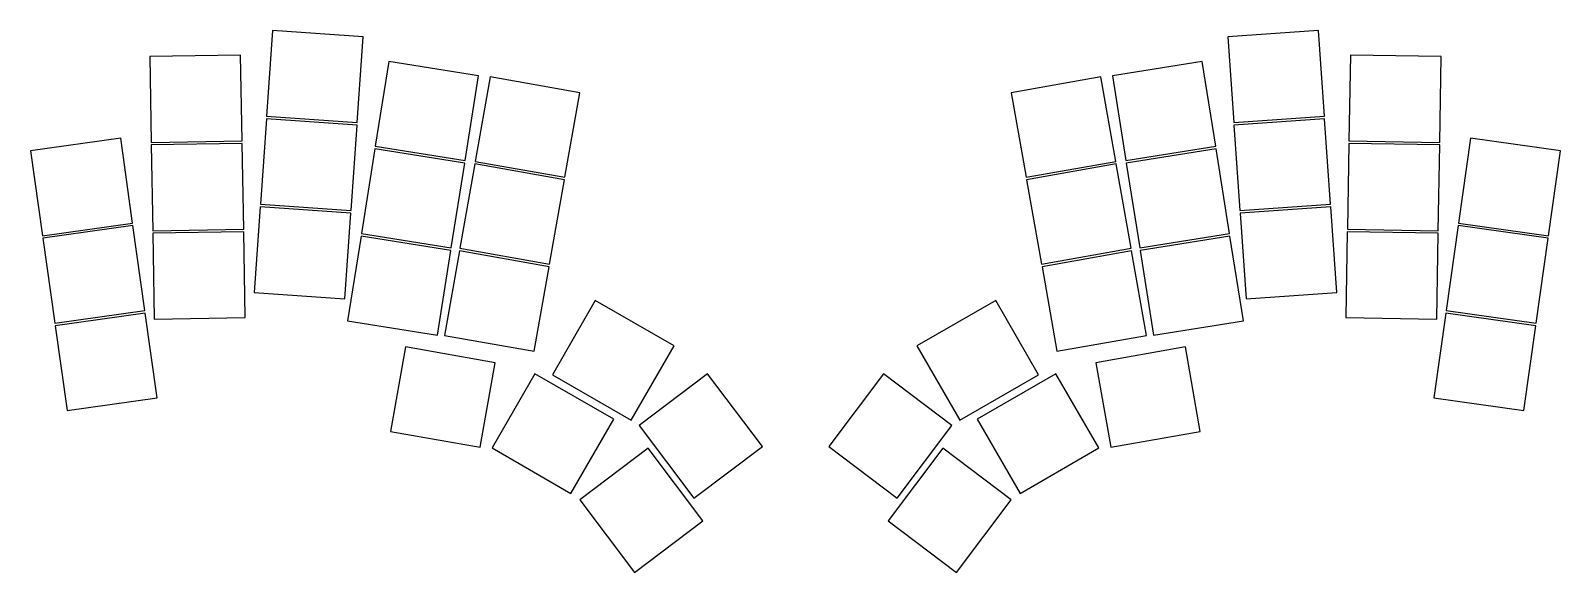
# Model space of a CAD drawing. Header units: millimetres. Extents: x 72 to 367, y -188 to -83.
import ezdxf

# ---------------------------------------------------------------- set-up
doc = ezdxf.new("R2010")
doc.units = ezdxf.units.MM

msp = doc.modelspace()

# ---------------------------------------------------------------- linework, layer by layer
for p, q in [((118.9, -83.32), (117.74, -99.78)), ((136.35, -84.54), (118.9, -83.32)), ((135.2, -101), (136.35, -84.54)), ((320.16, -83.32), (302.7, -84.54)), ((302.7, -84.54), (303.85, -101)), ((321.31, -99.78), (320.16, -83.32)), ((112.76, -88.03), (95.26, -88.33)), ((113.05, -104.52), (112.76, -88.03)), ((326.29, -88.03), (326, -104.52)), ((343.79, -88.33), (326.29, -88.03)), ((95.26, -88.33), (95.55, -104.83)), ((141.25, -89.29), (138.67, -105.59)), ((158.53, -92.03), (141.25, -89.29)), ((297.8, -89.29), (280.52, -92.03)), ((300.39, -105.59), (297.8, -89.29)), ((343.5, -104.83), (343.79, -88.33)), ((155.95, -108.32), (158.53, -92.03)), ((160.77, -92.23), (157.9, -108.48)), ((178, -95.27), (160.77, -92.23)), ((278.29, -92.23), (261.05, -95.27)), ((281.15, -108.48), (278.29, -92.23)), ((280.52, -92.03), (283.1, -108.32)), ((175.14, -111.52), (178, -95.27)), ((261.05, -95.27), (263.92, -111.52)), ((117.74, -99.78), (135.2, -101)), ((303.85, -101), (321.31, -99.78)), ((117.71, -100.28), (116.56, -116.74)), ((135.17, -101.5), (117.71, -100.28)), ((134.02, -117.96), (135.17, -101.5)), ((321.34, -100.28), (303.89, -101.5)), ((303.89, -101.5), (305.04, -117.96)), ((322.5, -116.74), (321.34, -100.28)), ((89.68, -104.01), (72.35, -106.45)), ((91.97, -120.35), (89.68, -104.01)), ((95.55, -104.83), (113.05, -104.52)), ((113.06, -105.02), (95.56, -105.33)), ((95.56, -105.33), (95.85, -121.83)), ((113.35, -121.52), (113.06, -105.02)), ((138.67, -105.59), (155.95, -108.32)), ((283.1, -108.32), (300.39, -105.59)), ((326, -105.02), (325.71, -121.52)), ((326, -104.52), (343.5, -104.83)), ((343.49, -105.33), (326, -105.02)), ((343.21, -121.83), (343.49, -105.33)), ((349.38, -104.01), (347.08, -120.35)), ((366.71, -106.45), (349.38, -104.01)), ((72.35, -106.45), (74.64, -122.79)), ((138.59, -106.08), (136.01, -122.38)), ((155.87, -108.82), (138.59, -106.08)), ((153.29, -125.11), (155.87, -108.82)), ((157.9, -108.48), (175.14, -111.52)), ((263.92, -111.52), (281.15, -108.48)), ((300.46, -106.08), (283.18, -108.82)), ((283.18, -108.82), (285.76, -125.11)), ((303.05, -122.38), (300.46, -106.08)), ((364.41, -122.79), (366.71, -106.45)), ((157.82, -108.97), (154.95, -125.22)), ((175.05, -112.01), (157.82, -108.97)), ((281.24, -108.97), (264, -112.01)), ((284.1, -125.22), (281.24, -108.97)), ((172.18, -128.26), (175.05, -112.01)), ((264, -112.01), (266.87, -128.26)), ((116.52, -117.23), (115.37, -133.69)), ((133.98, -118.46), (116.52, -117.23)), ((116.56, -116.74), (134.02, -117.96)), ((305.04, -117.96), (322.5, -116.74)), ((322.53, -117.23), (305.07, -118.46)), ((323.68, -133.69), (322.53, -117.23)), ((74.64, -122.79), (91.97, -120.35)), ((132.83, -134.92), (133.98, -118.46)), ((305.07, -118.46), (306.22, -134.92)), ((347.08, -120.35), (364.41, -122.79)), ((92.04, -120.85), (74.71, -123.28)), ((74.71, -123.28), (77.01, -139.62)), ((94.34, -137.19), (92.04, -120.85)), ((95.85, -121.83), (113.35, -121.52)), ((113.35, -122.02), (95.86, -122.33)), ((95.86, -122.33), (96.15, -138.82)), ((113.64, -138.52), (113.35, -122.02)), ((135.93, -122.87), (133.35, -139.17)), ((153.21, -125.61), (135.93, -122.87)), ((136.01, -122.38), (153.29, -125.11)), ((285.76, -125.11), (303.05, -122.38)), ((303.12, -122.87), (285.84, -125.61)), ((305.7, -139.17), (303.12, -122.87)), ((325.7, -122.02), (325.41, -138.52)), ((343.2, -122.33), (325.7, -122.02)), ((325.71, -121.52), (343.21, -121.83)), ((342.91, -138.82), (343.2, -122.33)), ((347.01, -120.85), (344.71, -137.19)), ((364.34, -123.28), (347.01, -120.85)), ((362.04, -139.62), (364.34, -123.28)), ((150.63, -141.91), (153.21, -125.61)), ((154.86, -125.72), (152, -141.97)), ((172.1, -128.76), (154.86, -125.72)), ((154.95, -125.22), (172.18, -128.26)), ((266.87, -128.26), (284.1, -125.22)), ((284.19, -125.72), (266.96, -128.76)), ((287.06, -141.97), (284.19, -125.72)), ((285.84, -125.61), (288.42, -141.91)), ((169.23, -145), (172.1, -128.76)), ((266.96, -128.76), (269.82, -145)), ((115.37, -133.69), (132.83, -134.92)), ((181, -135.26), (172.75, -149.55)), ((196.16, -144.01), (181, -135.26)), ((258.05, -135.26), (242.9, -144.01)), ((266.3, -149.55), (258.05, -135.26)), ((306.22, -134.92), (323.68, -133.69)), ((77.01, -139.62), (94.34, -137.19)), ((94.41, -137.68), (77.08, -140.12)), ((96.71, -154.02), (94.41, -137.68)), ((344.64, -137.68), (342.35, -154.02)), ((361.97, -140.12), (344.64, -137.68)), ((344.71, -137.19), (362.04, -139.62)), ((77.08, -140.12), (79.38, -156.46)), ((96.15, -138.82), (113.64, -138.52)), ((133.35, -139.17), (150.63, -141.91)), ((288.42, -141.91), (305.7, -139.17)), ((325.41, -138.52), (342.91, -138.82)), ((359.68, -156.46), (361.97, -140.12)), ((144.5, -144.2), (141.63, -160.45)), ((161.73, -147.24), (144.5, -144.2)), ((152, -141.97), (169.23, -145)), ((187.91, -158.3), (196.16, -144.01)), ((242.9, -144.01), (251.15, -158.3)), ((269.82, -145), (287.06, -141.97)), ((294.56, -144.2), (277.32, -147.24)), ((297.42, -160.45), (294.56, -144.2)), ((158.87, -163.49), (161.73, -147.24)), ((169.4, -149.35), (161.15, -163.64)), ((184.56, -158.1), (169.4, -149.35)), ((172.75, -149.55), (187.91, -158.3)), ((202.61, -149.39), (189.44, -159.32)), ((213.15, -163.37), (202.61, -149.39)), ((236.44, -149.39), (225.91, -163.37)), ((249.62, -159.32), (236.44, -149.39)), ((251.15, -158.3), (266.3, -149.55)), ((269.65, -149.35), (254.49, -158.1)), ((277.9, -163.64), (269.65, -149.35)), ((277.32, -147.24), (280.19, -163.49)), ((79.38, -156.46), (96.71, -154.02)), ((342.35, -154.02), (359.68, -156.46)), ((176.31, -172.39), (184.56, -158.1)), ((254.49, -158.1), (262.74, -172.39)), ((141.63, -160.45), (158.87, -163.49)), ((189.44, -159.32), (199.97, -173.3)), ((239.09, -173.3), (249.62, -159.32)), ((280.19, -163.49), (297.42, -160.45)), ((161.15, -163.64), (176.31, -172.39)), ((191.19, -163.68), (178.01, -173.61)), ((201.72, -177.66), (191.19, -163.68)), ((199.97, -173.3), (213.15, -163.37)), ((225.91, -163.37), (239.09, -173.3)), ((247.86, -163.68), (237.33, -177.66)), ((261.04, -173.61), (247.86, -163.68)), ((262.74, -172.39), (277.9, -163.64)), ((178.01, -173.61), (188.54, -187.59)), ((250.51, -187.59), (261.04, -173.61)), ((188.54, -187.59), (201.72, -177.66)), ((237.33, -177.66), (250.51, -187.59))]:
    msp.add_line(p, q)

doc.saveas('drawing.dxf')
